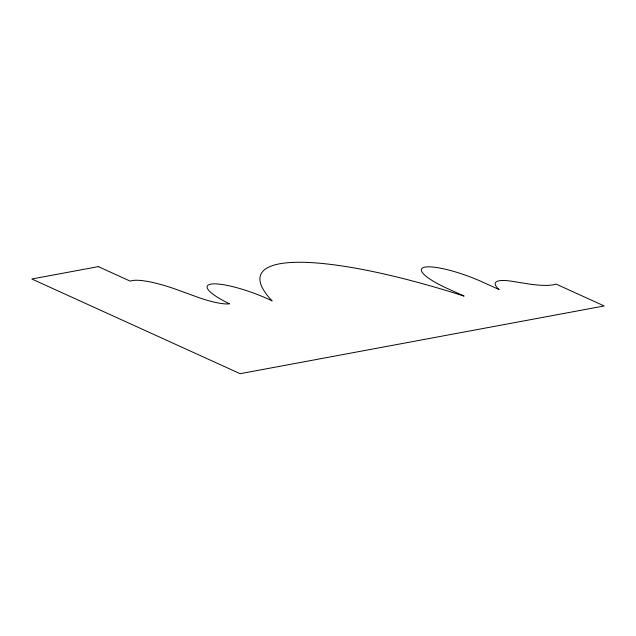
<?xml version="1.0" encoding="UTF-8"?>
<svg xmlns="http://www.w3.org/2000/svg" width="636" height="636" viewBox="0 0 636 636"><rect width="100%" height="100%" fill="white"/><g stroke="black" fill="none" stroke-linecap="round" stroke-linejoin="round"><path stroke-width="0.95" d="M98.31 266.627L31.8 278.997L240.146 373.69L604.2 305.956L556.118 284.101A99.709 20.734 20.3 0 1 526.958 283.68L512.266 281.335A49.608 10.311 20.3 0 0 499.101 289.579L484.608 282.996A46.539 9.675 20.3 0 0 425.929 266.969A46.539 9.675 20.3 0 0 445.518 287.647L464.097 296.09A249.908 51.961 20.3 0 0 272.136 300.892A46.484 9.667 20.3 0 0 212.639 283.91A46.484 9.667 20.3 0 0 229.477 303.817A36.522 7.592 20.3 0 1 196.755 296.869L177.46 289.849A49.449 10.279 20.3 0 0 130.364 281.192L98.31 266.627"/></g></svg>
